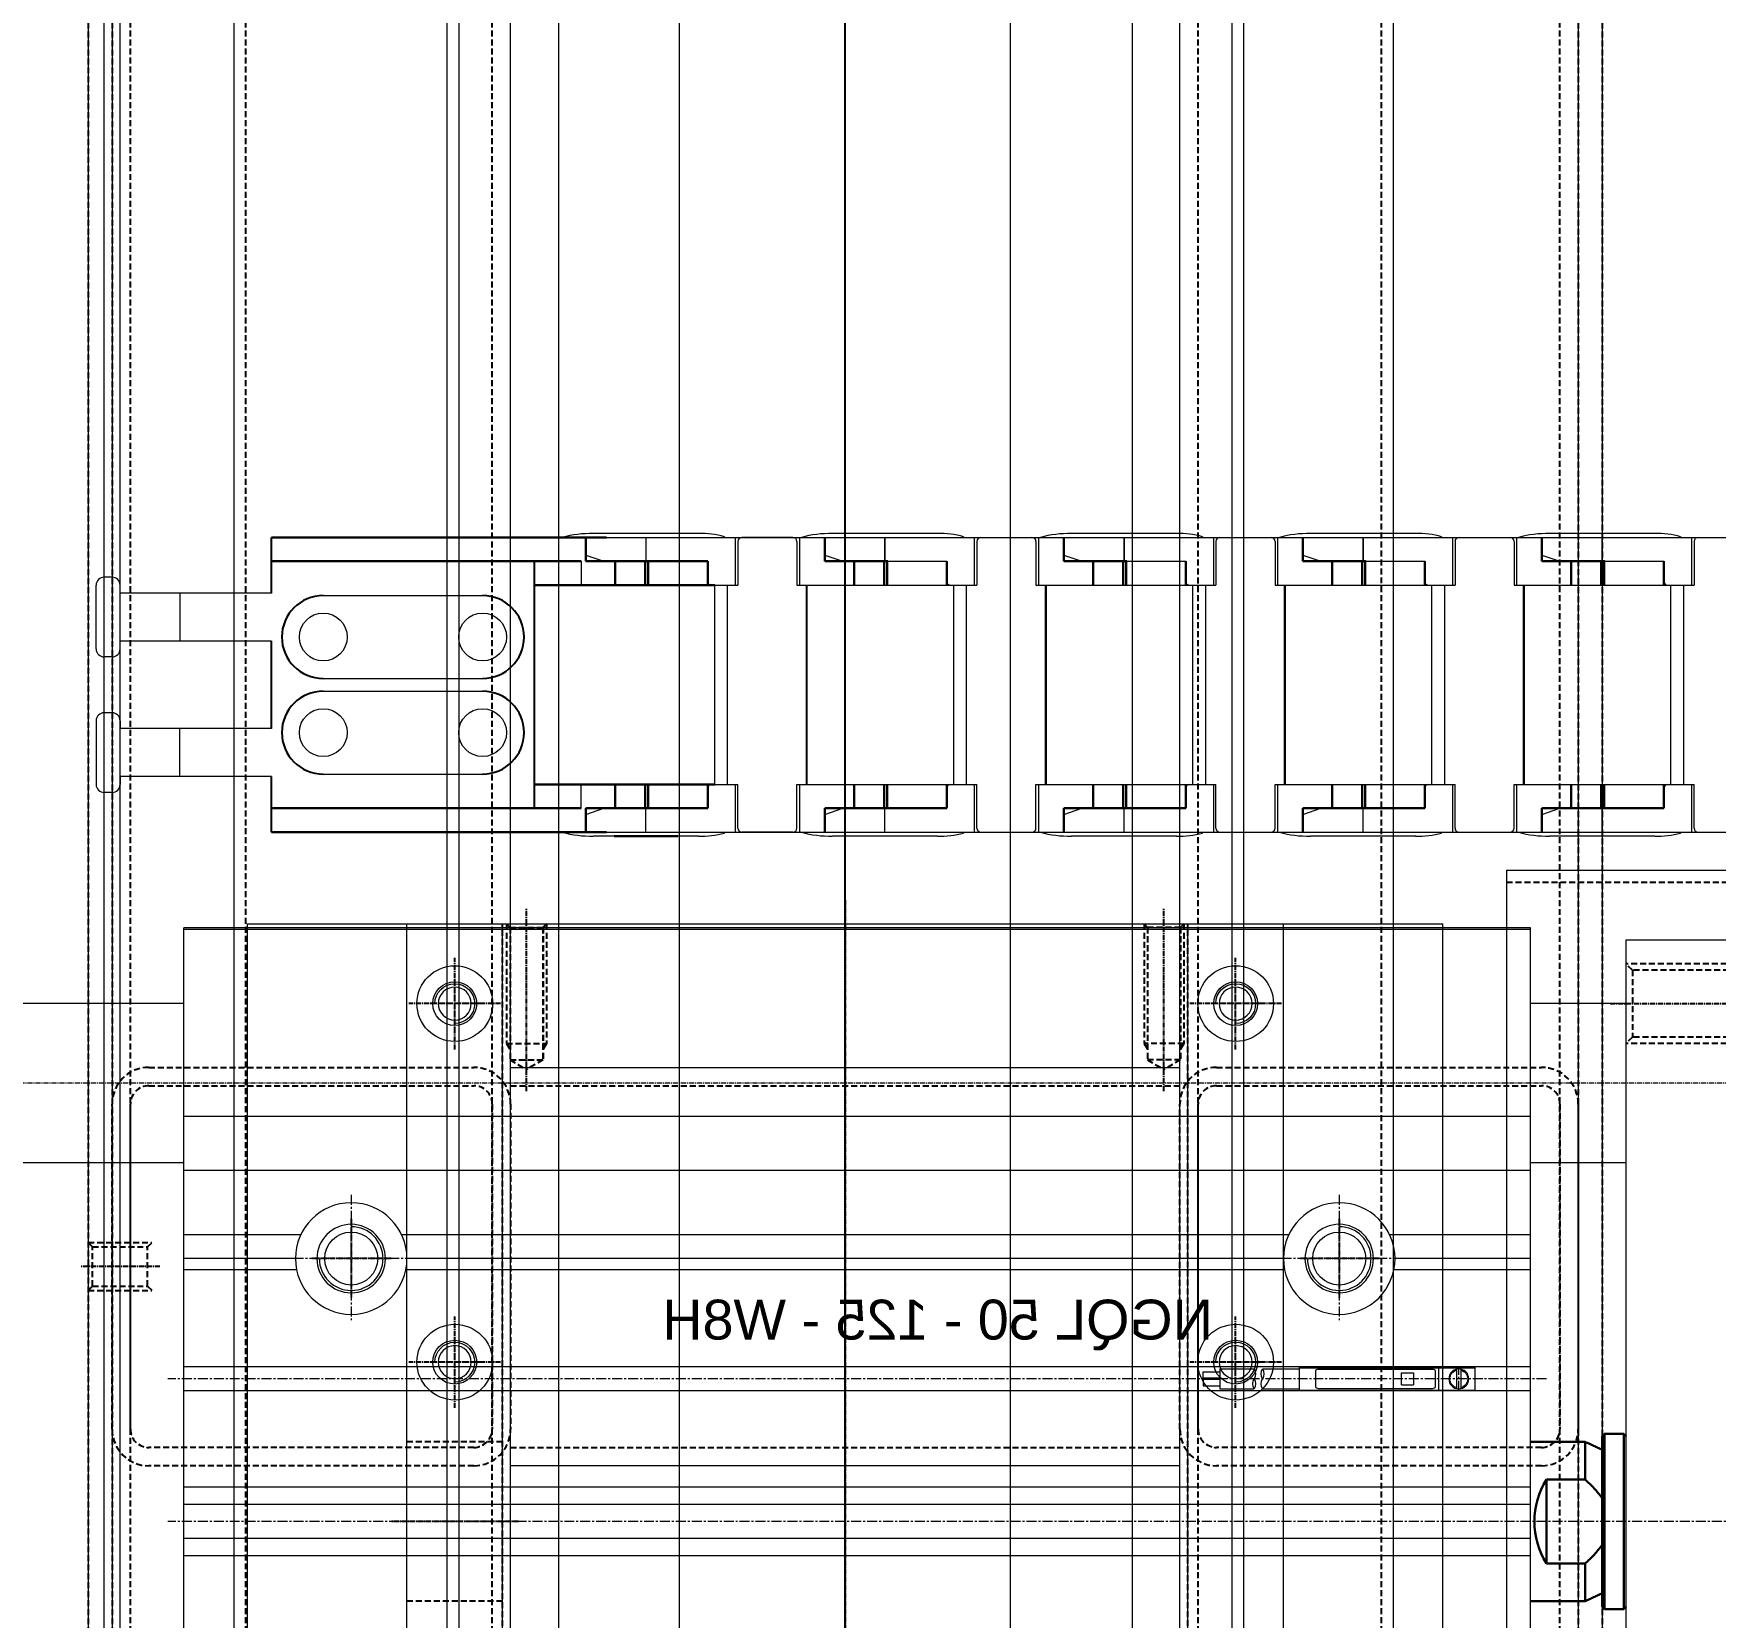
# Model space of a CAD drawing. Header units: millimetres. Extents: x -32759 to 129432, y 390 to 54305.
# Drawn here: x 20483.6 to 20694.7, y 25314.9 to 25513.6 of the extents above; entities that cross this region are included whole.
import ezdxf

# ---------------------------------------------------------------- set-up
doc = ezdxf.new("R2010")
doc.units = ezdxf.units.MM
doc.linetypes.add('CENTER', pattern=[2, 1.25, -0.25, 0.25, -0.25])
doc.linetypes.add('HIDDEN', pattern=[0.375, 0.25, -0.125])
for name, color, linetype in [('1', 20, 'Continuous'), ('CL', 1, 'CENTER'), ('HL', 2, 'HIDDEN')]:
    doc.layers.add(name, color=color, linetype=linetype)
doc.layers.add('_BODY', color=7, linetype='Continuous', lineweight=13)
doc.layers.add('_FRAME 틀', color=7, linetype='Continuous', lineweight=30)
doc.styles.get("Standard").update_dxf_attribs({"font": 'arial.ttf'})

# ---------------------------------------------------------------- blocks, each defined once
blk = doc.blocks.new('54YR2R2')
at = {"ltscale": 0.5}
for p, q in [((205405.8, 16504.44), (203985.8, 16504.44)), ((205405.8, 16314.44), (203985.8, 16314.44))]:
    blk.add_line(p, q, dxfattribs=at)
blk = doc.blocks.new('57WERWR')
at = {"ltscale": 0.5}
for p, q in [((217010.53, 14888.67), (215596.53, 14888.67)), ((215596.53, 14838.67), (217010.53, 14838.67))]:
    blk.add_line(p, q, dxfattribs=at)
at = {"layer": 'HL', "ltscale": 3}
for p, q in [((215596.53, 14886.37), (217010.53, 14886.37)), ((215596.53, 14840.97), (217010.53, 14840.97))]:
    blk.add_line(p, q, dxfattribs=at)
blk = doc.blocks.new('57WTEWR')
at = {"ltscale": 0.5}
for p, q in [((207561.59, 18318.75), (207477.59, 18318.75)), ((207477.59, 18318.75), (207477.59, 18268.75)), ((207561.59, 18318.75), (207561.59, 18268.75)), ((207477.59, 18268.75), (207561.59, 18268.75))]:
    blk.add_line(p, q, dxfattribs=at)
at = {"layer": 'HL', "ltscale": 3}
for p, q in [((207477.59, 18316.45), (207561.59, 18316.45)), ((207477.59, 18271.05), (207561.59, 18271.05))]:
    blk.add_line(p, q, dxfattribs=at)
blk = doc.blocks.new('56e43')
at = {"layer": 'HL', "ltscale": 3}
for p, q in [((237551.98, 2183.25), (237592.78, 2183.25)), ((237551.98, 2180.95), (237592.78, 2180.95)), ((237547.38, 2137.85), (237547.38, 2178.65)), ((237549.68, 2137.85), (237549.68, 2178.65)), ((237595.08, 2178.65), (237595.08, 2137.85)), ((237597.38, 2178.65), (237597.38, 2137.85)), ((237592.78, 2135.55), (237551.98, 2135.55)), ((237592.78, 2133.25), (237551.98, 2133.25))]:
    blk.add_line(p, q, dxfattribs=at)
for centre, radius, start, end in [((237551.98, 2178.65), 4.6, 90, 180), ((237592.78, 2178.65), 4.6, 0, 90), ((237551.98, 2178.65), 2.3, 90, 180), ((237592.78, 2178.65), 2.3, 0, 90), ((237551.98, 2137.85), 4.6, 180, 270), ((237551.98, 2137.85), 2.3, 180, 270), ((237592.78, 2137.85), 4.6, 270, 0), ((237592.78, 2137.85), 2.3, 270, 0)]:
    blk.add_arc(centre, radius, start, end, dxfattribs=at)
blk = doc.blocks.new('R6UERE')
at = {"layer": 'HL', "ltscale": 3}
for p, q in [((205405.8, 14657.93), (203985.8, 14657.93)), ((205405.8, 14654.93), (203985.8, 14654.93))]:
    blk.add_line(p, q, dxfattribs=at)
blk = doc.blocks.new('yiwerw')
at = {"layer": 'CL', "ltscale": 0.5}
blk.add_line((240924.09, 36676.37), (240914.09, 36676.37), dxfattribs=at)
at = {"layer": 'HL', "ltscale": 3}
for p, q in [((240915.09, 36679.37), (240915.63, 36678.83)), ((240915.09, 36679.37), (240923.09, 36679.37)), ((240915.63, 36678.83), (240915.63, 36673.92)), ((240915.63, 36678.83), (240922.55, 36678.83)), ((240922.55, 36678.83), (240923.09, 36679.37)), ((240922.55, 36678.83), (240922.55, 36673.92)), ((240915.09, 36673.37), (240915.63, 36673.92)), ((240915.09, 36673.37), (240923.09, 36673.37)), ((240915.63, 36673.92), (240922.55, 36673.92)), ((240922.55, 36673.92), (240923.09, 36673.37))]:
    blk.add_line(p, q, dxfattribs=at)
blk = doc.blocks.new('56WERWER')
at = {"rotation": 90}
blk.add_blockref('yiwerw', (241549.17, -226260.16), dxfattribs=at)
blk.add_blockref('R6UERE', (0, 0))
blk = doc.blocks.new('56ERQR')
for name, p in [('54YR2R2', (0, -193.75)), ('57WERWR', (-11607.74, 1419.03)), ('56WERWER', (0, 1465.76))]:
    blk.add_blockref(name, p)
at = {"xscale": -1, "rotation": 180}
for name, p in [('R6UERE', (0, 30965.62)), ('57WERWR', (-11607.74, 31012.36))]:
    blk.add_blockref(name, p, dxfattribs=at)
at = {"color": 0, "xscale": -1}
for p in [(442445.17, 14124.44), (442445.17, 13990.44)]:
    blk.add_blockref('56e43', p, dxfattribs=at)
at = {"rotation": 90}
blk.add_blockref('57WTEWR', (223166.54, -191303.9), dxfattribs=at)
blk = doc.blocks.new('ORDERNO')
at = {"color": 3}
blk.add_attdef('ORDER', (0, 0), '', height=5, dxfattribs=at)
blk = doc.blocks.new('67etet')
at = {"layer": 'CL', "ltscale": 0.5}
blk.add_line((232049.94, 52073.88), (232029.94, 52073.88), dxfattribs=at)
at = {"layer": 'HL', "ltscale": 3}
for p, q in [((232031.94, 52078.88), (232032.75, 52078.07)), ((232031.94, 52078.88), (232047.94, 52078.88)), ((232032.75, 52078.07), (232032.75, 52069.69)), ((232032.75, 52078.07), (232047.13, 52078.07)), ((232047.13, 52078.07), (232047.94, 52078.88)), ((232047.13, 52078.07), (232047.13, 52069.69)), ((232031.94, 52068.88), (232032.75, 52069.69)), ((232031.94, 52068.88), (232047.94, 52068.88)), ((232032.75, 52069.69), (232047.13, 52069.69)), ((232047.13, 52069.69), (232047.94, 52068.88))]:
    blk.add_line(p, q, dxfattribs=at)
blk = doc.blocks.new('tyurw')
for p, q in [((232142.56, 52133.62), (232142.56, 52282.62)), ((232142.56, 52282.62), (232311.56, 52282.62)), ((232142.56, 52282.42), (232311.56, 52282.42)), ((232311.56, 52133.62), (232311.56, 52282.62)), ((232130.56, 52135.12), (232130.56, 52281.12)), ((232130.56, 52273.12), (232142.56, 52273.12)), ((232311.56, 52273.12), (232380.56, 52273.12)), ((232142.56, 52258.94), (232311.56, 52258.94)), ((232130.56, 52253.12), (232142.56, 52253.12)), ((232311.56, 52253.12), (232380.56, 52253.12)), ((232142.56, 52252.16), (232311.56, 52252.16)), ((232142.56, 52244.12), (232160.24, 52244.12)), ((232172.89, 52244.12), (232284.24, 52244.12)), ((232296.89, 52244.12), (232311.56, 52244.12)), ((232142.56, 52241.12), (232159.56, 52241.12)), ((232173.56, 52241.12), (232283.56, 52241.12)), ((232297.56, 52241.12), (232311.56, 52241.12)), ((232142.56, 52239.72), (232159.7, 52239.72)), ((232173.42, 52239.72), (232283.7, 52239.72)), ((232297.42, 52239.72), (232311.56, 52239.72)), ((232142.56, 52227.52), (232311.56, 52227.52)), ((232181.56, 52227.27), (232181.56, 52224.77)), ((232142.56, 52224.52), (232311.56, 52224.52)), ((232142.56, 52212.42), (232311.56, 52212.42)), ((232142.56, 52210.27), (232311.56, 52210.27)), ((232142.56, 52205.97), (232311.56, 52205.97)), ((232142.56, 52203.82), (232311.56, 52203.82))]:
    blk.add_line(p, q)
at = {"linetype": 'Continuous'}
for p, q in [((232130.56, 52281.12), (232114.56, 52281.12)), ((232149.56, 52227.52), (232149.56, 52224.52)), ((232171.56, 52227.42), (232149.56, 52227.42)), ((232151.31, 52227.25), (232151.31, 52224.8)), ((232151.81, 52224.8), (232151.81, 52227.25)), ((232154.06, 52224.62), (232154.06, 52227.42)), ((232169.26, 52227.22), (232154.76, 52227.22)), ((232171.56, 52224.52), (232171.56, 52227.52)), ((232176.18, 52227.27), (232171.56, 52227.27)), ((232181.56, 52227.27), (232177.22, 52227.27)), ((232154.51, 52226.97), (232154.51, 52225.07)), ((232158.76, 52226.77), (232157.26, 52226.77)), ((232157.26, 52226.77), (232157.26, 52225.27)), ((232158.76, 52225.27), (232157.26, 52225.27)), ((232158.76, 52225.27), (232158.76, 52226.77)), ((232169.51, 52225.07), (232169.51, 52226.97)), ((232183.63, 52226.9), (232181.56, 52226.9)), ((232181.56, 52226.1), (232183.63, 52226.1)), ((232181.56, 52225.94), (232183.63, 52225.94)), ((232183.63, 52225.14), (232181.56, 52225.14)), ((232183.63, 52226.1), (232183.63, 52226.9)), ((232183.63, 52225.94), (232183.63, 52225.14)), ((232171.56, 52224.62), (232149.56, 52224.62)), ((232169.26, 52224.82), (232154.76, 52224.82)), ((232176.18, 52224.77), (232171.56, 52224.77)), ((232181.56, 52224.77), (232177.22, 52224.77))]:
    blk.add_line(p, q, dxfattribs=at)
at = {"color": 2, "linetype": 'CENTER', "ltscale": 0.5}
blk.add_line((232113.56, 52263.12), (232382.56, 52263.12), dxfattribs=at)
at = {"color": 2, "linetype": 'CENTER'}
for p, q in [((232166.56, 52249.12), (232166.56, 52233.12)), ((232290.56, 52249.12), (232290.56, 52233.12)), ((232158.56, 52241.12), (232174.56, 52241.12)), ((232282.56, 52241.12), (232298.56, 52241.12)), ((232151.56, 52224.52), (232151.56, 52227.52)), ((232140.56, 52226.02), (232313.56, 52226.02)), ((232112.56, 52208.12), (232313.56, 52208.12))]:
    blk.add_line(p, q, dxfattribs=at)
at = {"color": 7, "linetype": 'Continuous', "lineweight": 30}
for p, q in [((232130.86, 52219.12), (232130.86, 52197.12)), ((232133.26, 52197.12), (232133.26, 52219.12)), ((232133.56, 52218.82), (232133.56, 52197.42)), ((232135.71, 52213.39), (232135.71, 52218.12)), ((232135.71, 52213.39), (232140.56, 52213.39)), ((232140.56, 52202.85), (232140.56, 52213.39)), ((232135.71, 52202.85), (232140.56, 52202.85)), ((232135.71, 52202.85), (232135.71, 52198.12))]:
    blk.add_line(p, q, dxfattribs=at)
for centre, radius in [((232166.56, 52241.12), 7), ((232290.56, 52241.12), 7), ((232166.56, 52241.12), 4.3), ((232290.56, 52241.12), 4.3), ((232151.56, 52226.02), 1.25)]:
    blk.add_circle(centre, radius)
at = {"linetype": 'Continuous'}
for centre, start, end in [((232154.76, 52226.97), 90, 180), ((232169.26, 52226.97), 0, 90), ((232154.76, 52225.07), 180, 270), ((232169.26, 52225.07), 270, 0)]:
    blk.add_arc(centre, 0.25, start, end, dxfattribs=at)
at = {"color": 2}
for centre, start, end in [((232177.27, 52226.65), 150, 210), ((232175.1, 52226.65), 330, 30), ((232178.31, 52226.65), 150, 210), ((232175.1, 52225.4), 330, 30), ((232178.31, 52225.4), 150, 210), ((232176.14, 52225.4), 330, 30)]:
    blk.add_arc(centre, 1.25, start, end, dxfattribs=at)
for start, end in [(102.8396, 257.1604), (282.8396, 77.1604)]:
    blk.add_arc((232151.56, 52226.02), 1.12, start, end)
at = {"color": 7, "linetype": 'Continuous', "lineweight": 30}
blk.add_arc((232132.06, 52208.12), 10, 328.2117, 31.7883, dxfattribs=at)
for points in [[(232130.86, 52219.12), (232130.56, 52218.82)], [(232133.26, 52219.12), (232130.86, 52219.12)], [(232133.56, 52218.82), (232133.26, 52219.12)], [(232135.71, 52218.12), (232133.56, 52217.12)], [(232142.56, 52218.12), (232135.71, 52218.12)], [(232135.71, 52198.12), (232133.56, 52199.12)], [(232142.56, 52198.12), (232135.71, 52198.12)], [(232130.86, 52197.12), (232130.56, 52197.42)], [(232133.26, 52197.12), (232130.86, 52197.12)], [(232133.56, 52197.42), (232133.26, 52197.12)]]:
    blk.add_open_spline(points, degree=1, dxfattribs=at)
for points in [[(232133.56, 52211.08), (232133.88, 52211.49), (232134.53, 52212.32), (232135.31, 52213.03), (232135.71, 52213.39)], [(232133.56, 52205.16), (232133.88, 52204.75), (232134.53, 52203.92), (232135.31, 52203.21), (232135.71, 52202.85)]]:
    blk.add_open_spline(points, degree=3, knots=[0, 0, 0, 0, 0.496173, 1, 1, 1, 1], dxfattribs=at)
blk.add_blockref('67etet', (82.62, 199.24))
at = {"color": 1, "ltscale": 0.5}
blk.add_blockref('ORDERNO', (232182.42, 52230.96), dxfattribs=at).add_auto_attribs({'ORDER': 'NGQL 50 - 125 - W8H'})
blk = doc.blocks.new('845e5')
at = {"ltscale": 0.5}
for p, q in [((253180.46, 54429.88), (254580.46, 54429.88)), ((253180.46, 54427.88), (254580.46, 54427.88))]:
    blk.add_line(p, q, dxfattribs=at)
blk = doc.blocks.new('u9o4twet')
for p, q in [((252521.88, 55014.08), (252521.88, 55011.08)), ((252533.13, 55008.08), (252533.13, 55014.08)), ((252533.42, 55013.58), (252533.42, 55008.08)), ((252540.33, 55014.08), (252533.92, 55014.08)), ((252540.83, 55013.58), (252540.83, 55008.08)), ((252551.88, 55014.08), (252551.88, 55011.08)), ((252563.13, 55008.08), (252563.13, 55014.08)), ((252563.42, 55013.58), (252563.42, 55008.08)), ((252570.83, 55013.58), (252570.83, 55008.08)), ((252581.88, 55014.08), (252581.88, 55011.08)), ((252593.13, 55008.08), (252593.13, 55014.08)), ((252593.42, 55013.58), (252593.42, 55008.08)), ((252600.83, 55013.58), (252600.83, 55008.08)), ((252611.88, 55014.08), (252611.88, 55011.08)), ((252623.13, 55008.08), (252623.13, 55014.08)), ((252623.42, 55013.58), (252623.42, 55008.08)), ((252630.83, 55013.58), (252630.83, 55008.08)), ((252641.88, 55014.08), (252641.88, 55011.08)), ((252653.13, 55008.08), (252653.13, 55014.08)), ((252653.42, 55013.58), (252653.42, 55008.08)), ((252513.75, 55011.08), (252513.75, 55008.08)), ((252514.33, 55011.85), (252516.58, 55011.08)), ((252529.63, 55011.08), (252529.63, 55008.08)), ((252544.33, 55011.85), (252546.58, 55011.08)), ((252559.63, 55011.08), (252559.63, 55008.08)), ((252574.33, 55011.85), (252576.58, 55011.08)), ((252589.63, 55011.08), (252589.63, 55008.08)), ((252604.33, 55011.85), (252606.58, 55011.08)), ((252619.63, 55011.08), (252619.63, 55008.08)), ((252634.33, 55011.85), (252636.58, 55011.08)), ((252649.63, 55011.08), (252649.63, 55008.08)), ((252463.38, 55007.08), (252463.38, 55001.08)), ((252532.13, 54983.08), (252532.13, 55008.08)), ((252542.13, 54983.08), (252542.13, 55008.08)), ((252562.13, 54983.08), (252562.13, 55008.08)), ((252570.83, 55008.08), (252572.13, 55008.08)), ((252572.13, 54983.08), (252572.13, 55008.08)), ((252592.13, 54983.08), (252592.13, 55008.08)), ((252600.83, 55008.08), (252602.13, 55008.08)), ((252602.13, 54983.08), (252602.13, 55008.08)), ((252622.13, 54983.08), (252622.13, 55008.08)), ((252630.83, 55008.08), (252632.13, 55008.08)), ((252632.13, 54983.08), (252632.13, 55008.08)), ((252652.13, 54983.08), (252652.13, 55008.08)), ((252481.38, 55006.78), (252501.38, 55006.78)), ((252481.38, 54996.38), (252501.38, 54996.38)), ((252481.38, 54994.78), (252501.38, 54994.78)), ((252463.38, 54984.08), (252463.38, 54990.08)), ((252481.38, 54984.38), (252501.38, 54984.38)), ((252513.75, 54980.08), (252513.75, 54983.08)), ((252529.63, 54980.08), (252529.63, 54983.08)), ((252533.13, 54977.08), (252533.13, 54983.08)), ((252533.42, 54977.58), (252533.42, 54983.08)), ((252540.83, 54977.58), (252540.83, 54983.08)), ((252540.83, 54977.58), (252540.83, 54983.02)), ((252559.63, 54980.08), (252559.63, 54983.08)), ((252563.13, 54977.08), (252563.13, 54983.08)), ((252563.42, 54977.58), (252563.42, 54983.08)), ((252570.83, 54977.58), (252570.83, 54983.08)), ((252570.83, 54977.58), (252570.83, 54983.02)), ((252589.63, 54980.08), (252589.63, 54983.08)), ((252593.13, 54977.08), (252593.13, 54983.08)), ((252593.42, 54977.58), (252593.42, 54983.08)), ((252600.83, 54977.58), (252600.83, 54983.08)), ((252600.83, 54977.58), (252600.83, 54983.02)), ((252619.63, 54980.08), (252619.63, 54983.08)), ((252623.13, 54977.08), (252623.13, 54983.08)), ((252623.42, 54977.58), (252623.42, 54983.08)), ((252630.83, 54977.58), (252630.83, 54983.08)), ((252630.83, 54977.58), (252630.83, 54983.02)), ((252649.63, 54980.08), (252649.63, 54983.08)), ((252653.13, 54977.08), (252653.13, 54983.08)), ((252653.42, 54977.58), (252653.42, 54983.08)), ((252514.33, 54979.3), (252516.58, 54980.08)), ((252521.88, 54977.08), (252521.88, 54980.08)), ((252544.33, 54979.3), (252546.58, 54980.08)), ((252551.88, 54977.08), (252551.88, 54980.08)), ((252551.88, 54977.08), (252551.88, 54980.08)), ((252574.33, 54979.3), (252576.58, 54980.08)), ((252581.88, 54977.08), (252581.88, 54980.08)), ((252581.88, 54977.08), (252581.88, 54980.08)), ((252604.33, 54979.3), (252606.58, 54980.08)), ((252611.88, 54977.08), (252611.88, 54980.08)), ((252611.88, 54977.08), (252611.88, 54980.08)), ((252634.33, 54979.3), (252636.58, 54980.08)), ((252641.88, 54977.08), (252641.88, 54980.08)), ((252641.88, 54977.08), (252641.88, 54980.08)), ((252540.33, 54977.08), (252533.92, 54977.08))]:
    blk.add_line(p, q)
at = {"ltscale": 3}
for p, q in [((252454.88, 55009.08), (252453.88, 55009.08)), ((252452.88, 55000.08), (252452.88, 55008.08)), ((252455.88, 55007.08), (252455.88, 55008.08)), ((252474.88, 55007.08), (252455.88, 55007.08)), ((252455.88, 55000.08), (252455.88, 55001.08)), ((252474.88, 55001.08), (252455.88, 55001.08)), ((252454.88, 54999.08), (252453.88, 54999.08)), ((252454.88, 54992.08), (252453.88, 54992.08)), ((252452.88, 54991.08), (252452.88, 54983.08)), ((252455.88, 54991.08), (252455.88, 54990.08)), ((252474.88, 54990.08), (252455.88, 54990.08)), ((252455.88, 54984.08), (252455.88, 54983.08)), ((252474.88, 54984.08), (252455.88, 54984.08)), ((252454.88, 54982.08), (252453.88, 54982.08))]:
    blk.add_line(p, q, dxfattribs=at)
for centre in [(252481.38, 55001.58), (252501.38, 55001.58), (252481.38, 54989.58), (252501.38, 54989.58)]:
    blk.add_circle(centre, 3)
for centre, radius, start, end in [((252533.92, 55013.58), 0.5, 90, 180), ((252540.33, 55013.58), 0.5, 0, 90), ((252563.92, 55013.58), 0.5, 90, 180), ((252570.33, 55013.58), 0.5, 0, 90), ((252593.92, 55013.58), 0.5, 90, 180), ((252600.33, 55013.58), 0.5, 0, 90), ((252623.92, 55013.58), 0.5, 90, 180), ((252630.33, 55013.58), 0.5, 0, 90), ((252653.92, 55013.58), 0.5, 90, 180), ((252453.88, 55008.08), 1, 90, 180), ((252454.88, 55008.08), 1, 0, 90), ((252453.88, 55000.08), 1, 180, 270), ((252454.88, 55000.08), 1, 270, 0), ((252453.88, 54991.08), 1, 90, 180), ((252454.88, 54991.08), 1, 0, 90), ((252453.88, 54983.08), 1, 180, 270), ((252454.88, 54983.08), 1, 270, 0), ((252533.92, 54977.58), 0.5, 180, 270), ((252540.33, 54977.58), 0.5, 270, 0), ((252563.92, 54977.58), 0.5, 180, 270), ((252570.33, 54977.58), 0.5, 270, 0), ((252593.92, 54977.58), 0.5, 180, 270), ((252600.33, 54977.58), 0.5, 270, 0), ((252623.92, 54977.58), 0.5, 180, 270), ((252630.33, 54977.58), 0.5, 270, 0), ((252653.92, 54977.58), 0.5, 180, 270)]:
    blk.add_arc(centre, radius, start, end)
at = {"layer": '_BODY'}
for p, q in [((252511.38, 55014.08), (252551.88, 55014.08)), ((252528.48, 55014.57), (252515.28, 55014.57)), ((252531.74, 55014.17), (252531.74, 55014.08)), ((252541.13, 55014.08), (252541.13, 55008.08)), ((252541.38, 55014.08), (252671.88, 55014.08)), ((252558.49, 55014.57), (252545.28, 55014.57)), ((252551.88, 55011.08), (252551.88, 55014.08)), ((252561.74, 55014.17), (252561.74, 55014.08)), ((252571.13, 55014.08), (252571.13, 55008.08)), ((252588.49, 55014.57), (252575.28, 55014.57)), ((252581.88, 55011.08), (252581.88, 55014.08)), ((252591.74, 55014.17), (252591.74, 55014.08)), ((252601.13, 55014.08), (252601.13, 55008.08)), ((252618.49, 55014.57), (252605.28, 55014.57)), ((252611.88, 55011.08), (252611.88, 55014.08)), ((252621.74, 55014.17), (252621.74, 55014.08)), ((252631.13, 55014.08), (252631.13, 55008.08)), ((252648.49, 55014.57), (252635.28, 55014.57)), ((252641.88, 55011.08), (252641.88, 55014.08)), ((252651.74, 55014.17), (252651.74, 55014.08)), ((252516.58, 55011.08), (252529.63, 55011.08)), ((252529.63, 55008.58), (252529.63, 55011.08)), ((252546.58, 55011.08), (252559.63, 55011.08)), ((252559.63, 55008.58), (252559.63, 55011.08)), ((252576.58, 55011.08), (252589.63, 55011.08)), ((252589.63, 55008.58), (252589.63, 55011.08)), ((252606.58, 55011.08), (252619.63, 55011.08)), ((252619.63, 55008.58), (252619.63, 55011.08)), ((252636.58, 55011.08), (252649.63, 55011.08)), ((252649.63, 55008.58), (252649.63, 55011.08)), ((252530.13, 55008.08), (252533.42, 55008.08)), ((252530.51, 54983.08), (252530.51, 55008.08)), ((252540.83, 55008.08), (252560.13, 55008.08)), ((252542.01, 54983.08), (252542.01, 55008.08)), ((252560.13, 55008.08), (252563.42, 55008.08)), ((252560.51, 54983.08), (252560.51, 55008.08)), ((252570.83, 55008.08), (252590.13, 55008.08)), ((252572.01, 54983.08), (252572.01, 55008.08)), ((252590.13, 55008.08), (252593.42, 55008.08)), ((252590.51, 54983.08), (252590.51, 55008.08)), ((252600.83, 55008.08), (252620.13, 55008.08)), ((252602.01, 54983.08), (252602.01, 55008.08)), ((252620.13, 55008.08), (252623.42, 55008.08)), ((252620.51, 54983.08), (252620.51, 55008.08)), ((252630.83, 55008.08), (252650.13, 55008.08)), ((252632.01, 54983.08), (252632.01, 55008.08)), ((252650.13, 55008.08), (252653.42, 55008.08)), ((252650.51, 54983.08), (252650.51, 55008.08)), ((252529.63, 54980.08), (252529.63, 54982.58)), ((252530.13, 54983.08), (252533.42, 54983.08)), ((252540.83, 54983.08), (252560.13, 54983.08)), ((252541.13, 54983.08), (252541.13, 54977.08)), ((252559.63, 54980.08), (252559.63, 54982.58)), ((252560.13, 54983.08), (252563.42, 54983.08)), ((252570.83, 54983.08), (252590.13, 54983.08)), ((252571.13, 54983.08), (252571.13, 54977.08)), ((252589.63, 54980.08), (252589.63, 54982.58)), ((252590.13, 54983.08), (252593.42, 54983.08)), ((252590.13, 54983.08), (252593.42, 54983.08)), ((252600.83, 54983.08), (252620.13, 54983.08)), ((252601.13, 54983.08), (252601.13, 54977.08)), ((252619.63, 54980.08), (252619.63, 54982.58)), ((252620.13, 54983.08), (252623.42, 54983.08)), ((252620.13, 54983.08), (252623.42, 54983.08)), ((252630.83, 54983.08), (252650.13, 54983.08)), ((252631.13, 54983.08), (252631.13, 54977.08)), ((252649.63, 54980.08), (252649.63, 54982.58)), ((252650.13, 54983.08), (252653.42, 54983.08)), ((252650.13, 54983.08), (252653.42, 54983.08)), ((252516.58, 54980.08), (252529.63, 54980.08)), ((252546.58, 54980.08), (252559.63, 54980.08)), ((252551.88, 54977.08), (252551.88, 54980.08)), ((252576.58, 54980.08), (252589.63, 54980.08)), ((252581.88, 54977.08), (252581.88, 54980.08)), ((252606.58, 54980.08), (252619.63, 54980.08)), ((252611.88, 54977.08), (252611.88, 54980.08)), ((252636.58, 54980.08), (252649.63, 54980.08)), ((252641.88, 54977.08), (252641.88, 54980.08)), ((252511.38, 54977.08), (252551.88, 54977.08)), ((252528.48, 54976.59), (252515.28, 54976.59)), ((252531.74, 54976.98), (252531.74, 54977.08)), ((252541.38, 54977.08), (252671.88, 54977.08)), ((252558.49, 54976.59), (252545.28, 54976.59)), ((252561.74, 54976.98), (252561.74, 54977.08)), ((252588.49, 54976.59), (252575.28, 54976.59)), ((252591.74, 54976.98), (252591.74, 54977.08)), ((252618.49, 54976.59), (252605.28, 54976.59)), ((252621.74, 54976.98), (252621.74, 54977.08)), ((252648.49, 54976.59), (252635.28, 54976.59)), ((252651.74, 54976.98), (252651.74, 54977.08))]:
    blk.add_line(p, q, dxfattribs=at)
for centre, radius, start, end in [((252514.98, 55001.21), 13.36, 88.7575, 105.6281), ((252528.78, 55003.52), 11.05, 74.4707, 91.55), ((252544.98, 55001.21), 13.36, 88.7575, 105.6281), ((252558.78, 55003.52), 11.05, 74.4707, 91.55), ((252574.98, 55001.21), 13.36, 88.7575, 105.6281), ((252588.78, 55003.52), 11.05, 74.4707, 91.55), ((252604.98, 55001.21), 13.36, 88.7575, 105.6281), ((252618.78, 55003.52), 11.05, 74.4707, 91.55), ((252634.98, 55001.21), 13.36, 88.7575, 105.6281), ((252648.78, 55003.52), 11.05, 74.4707, 91.55), ((252530.13, 55008.58), 0.5, 180, 270), ((252560.13, 55008.58), 0.5, 180, 270), ((252590.13, 55008.58), 0.5, 180, 270), ((252620.13, 55008.58), 0.5, 180, 270), ((252650.13, 55008.58), 0.5, 180, 270), ((252530.13, 54982.58), 0.5, 90, 180), ((252560.13, 54982.58), 0.5, 90, 180), ((252590.13, 54982.58), 0.5, 90, 180), ((252620.13, 54982.58), 0.5, 90, 180), ((252650.13, 54982.58), 0.5, 90, 180), ((252514.98, 54989.95), 13.36, 254.3719, 271.2425), ((252528.78, 54987.63), 11.05, 268.45, 285.5293), ((252544.98, 54989.95), 13.36, 254.3719, 271.2425), ((252558.78, 54987.63), 11.05, 268.45, 285.5293), ((252574.98, 54989.95), 13.36, 254.3719, 271.2425), ((252588.78, 54987.63), 11.05, 268.45, 285.5293), ((252604.98, 54989.95), 13.36, 254.3719, 271.2425), ((252618.78, 54987.63), 11.05, 268.45, 285.5293), ((252634.98, 54989.95), 13.36, 254.3719, 271.2425), ((252648.78, 54987.63), 11.05, 268.45, 285.5293)]:
    blk.add_arc(centre, radius, start, end, dxfattribs=at)
at = {"layer": '_FRAME 틀'}
for p, q in [((252516.94, 55014.08), (252474.88, 55014.08)), ((252514.33, 55014.08), (252514.33, 55011.08)), ((252544.33, 55014.08), (252544.33, 55011.08)), ((252574.33, 55014.08), (252574.33, 55011.08)), ((252604.33, 55014.08), (252604.33, 55011.08)), ((252634.33, 55014.08), (252634.33, 55011.08)), ((252513.75, 55011.08), (252474.88, 55011.08)), ((252513.75, 55011.08), (252511.84, 55011.08)), ((252522.24, 55011.08), (252514.33, 55011.08)), ((252518.01, 55011.08), (252518.01, 55008.08)), ((252521.78, 55011.08), (252521.78, 55008.08)), ((252522.14, 55011.08), (252522.14, 55008.08)), ((252529.63, 55011.08), (252522.24, 55011.08)), ((252529.63, 55011.08), (252529.63, 55008.08)), ((252552.24, 55011.08), (252544.33, 55011.08)), ((252548.01, 55011.08), (252548.01, 55008.08)), ((252551.78, 55011.08), (252551.78, 55008.08)), ((252552.14, 55011.08), (252552.14, 55008.08)), ((252559.63, 55011.08), (252559.63, 55008.08)), ((252582.24, 55011.08), (252574.33, 55011.08)), ((252578.01, 55011.08), (252578.01, 55008.08)), ((252581.78, 55011.08), (252581.78, 55008.08)), ((252582.14, 55011.08), (252582.14, 55008.08)), ((252589.63, 55011.08), (252589.63, 55008.08)), ((252612.24, 55011.08), (252604.33, 55011.08)), ((252608.01, 55011.08), (252608.01, 55008.08)), ((252611.78, 55011.08), (252611.78, 55008.08)), ((252612.14, 55011.08), (252612.14, 55008.08)), ((252619.63, 55011.08), (252619.63, 55008.08)), ((252642.24, 55011.08), (252634.33, 55011.08)), ((252638.01, 55011.08), (252638.01, 55008.08)), ((252641.78, 55011.08), (252641.78, 55008.08)), ((252642.14, 55011.08), (252642.14, 55008.08)), ((252649.63, 55011.08), (252649.63, 55008.08)), ((252507.88, 55008.08), (252530.51, 55008.08)), ((252507.88, 54983.08), (252530.51, 54983.08)), ((252518.01, 54980.08), (252518.01, 54983.08)), ((252521.78, 54980.08), (252521.78, 54983.08)), ((252522.14, 54980.08), (252522.14, 54983.08)), ((252529.63, 54980.08), (252529.63, 54983.08)), ((252548.01, 54980.08), (252548.01, 54983.08)), ((252551.78, 54980.08), (252551.78, 54983.08)), ((252552.14, 54980.08), (252552.14, 54983.08)), ((252559.63, 54980.08), (252559.63, 54983.08)), ((252578.01, 54980.08), (252578.01, 54983.08)), ((252581.78, 54980.08), (252581.78, 54983.08)), ((252582.14, 54980.08), (252582.14, 54983.08)), ((252589.63, 54980.08), (252589.63, 54983.08)), ((252608.01, 54980.08), (252608.01, 54983.08)), ((252611.78, 54980.08), (252611.78, 54983.08)), ((252612.14, 54980.08), (252612.14, 54983.08)), ((252619.63, 54980.08), (252619.63, 54983.08)), ((252638.01, 54980.08), (252638.01, 54983.08)), ((252641.78, 54980.08), (252641.78, 54983.08)), ((252642.14, 54980.08), (252642.14, 54983.08)), ((252649.63, 54980.08), (252649.63, 54983.08)), ((252513.75, 54980.08), (252474.88, 54980.08)), ((252513.75, 54980.08), (252511.84, 54980.08)), ((252522.24, 54980.08), (252514.33, 54980.08)), ((252514.33, 54977.08), (252514.33, 54980.08)), ((252529.63, 54980.08), (252522.24, 54980.08)), ((252552.24, 54980.08), (252544.33, 54980.08)), ((252544.33, 54977.08), (252544.33, 54980.08)), ((252559.63, 54980.08), (252552.24, 54980.08)), ((252582.24, 54980.08), (252574.33, 54980.08)), ((252574.33, 54977.08), (252574.33, 54980.08)), ((252589.63, 54980.08), (252582.24, 54980.08)), ((252612.24, 54980.08), (252604.33, 54980.08)), ((252604.33, 54977.08), (252604.33, 54980.08)), ((252619.63, 54980.08), (252612.24, 54980.08)), ((252642.24, 54980.08), (252634.33, 54980.08)), ((252634.33, 54977.08), (252634.33, 54980.08)), ((252649.63, 54980.08), (252642.24, 54980.08)), ((252516.94, 54977.08), (252474.88, 54977.08)), ((252525.88, 54976.58), (252517.88, 54976.58))]:
    blk.add_line(p, q, dxfattribs=at)
at = {"layer": 'Defpoints'}
for p, q in [((252474.88, 55007.08), (252474.88, 55014.08)), ((252514.33, 55014.08), (252514.33, 55011.08)), ((252544.33, 55014.08), (252544.33, 55011.08)), ((252574.33, 55014.08), (252574.33, 55011.08)), ((252604.33, 55014.08), (252604.33, 55011.08)), ((252634.33, 55014.08), (252634.33, 55011.08)), ((252507.88, 54980.08), (252507.88, 55011.08)), ((252474.88, 54990.08), (252474.88, 55001.08)), ((252474.88, 54977.08), (252474.88, 54984.08)), ((252514.33, 54977.08), (252514.33, 54980.08)), ((252544.33, 54977.08), (252544.33, 54980.08)), ((252574.33, 54977.08), (252574.33, 54980.08)), ((252604.33, 54977.08), (252604.33, 54980.08)), ((252634.33, 54977.08), (252634.33, 54980.08))]:
    blk.add_line(p, q, dxfattribs=at)
for centre, start, end in [((252481.38, 55001.58), 90, 270), ((252501.38, 55001.58), 270, 90), ((252481.38, 54989.58), 90, 270), ((252501.38, 54989.58), 270, 90)]:
    blk.add_arc(centre, 5.2, start, end, dxfattribs=at)
blk = doc.blocks.new('ruyerwe')
at = {"layer": 'CL', "ltscale": 0.5}
blk.add_line((256987.2, 53900.44), (256992.7, 53900.44), dxfattribs=at)
at = {"layer": 'HL', "ltscale": 3}
for p, q in [((256989.2, 53903.44), (256990.7, 53903.44)), ((256989.2, 53897.44), (256990.7, 53897.44))]:
    blk.add_line(p, q, dxfattribs=at)
blk = doc.blocks.new('yrreey')
at = {"ltscale": 0.5}
for p, q in [((256129.11, 51536.5), (256129.11, 51711.5)), ((256292.61, 51711.5), (256129.11, 51711.5)), ((256292.61, 51536.5), (256292.61, 51711.5)), ((256291.11, 51710), (256130.61, 51710)), ((256292.61, 51536.5), (256129.11, 51536.5))]:
    blk.add_line(p, q, dxfattribs=at)
at = {"layer": 'HL', "ltscale": 3}
for p, q in [((256130.61, 51536.5), (256130.61, 51710)), ((256291.11, 51536.5), (256291.11, 51710))]:
    blk.add_line(p, q, dxfattribs=at)
at = {"rotation": 90}
for p in [(310071.3, -205279.21), (310151.3, -205279.21)]:
    blk.add_blockref('ruyerwe', p, dxfattribs=at)
for p in [(-860.09, -2200.44), (-698.09, -2200.44)]:
    blk.add_blockref('ruyerwe', p)
blk = doc.blocks.new('67tetre')
at = {"ltscale": 0.5}
for radius in [4.75, 2.75]:
    blk.add_circle((243189.74, 51321.72), radius, dxfattribs=at)
at = {"layer": 'CL', "ltscale": 0.5}
for p, q in [((243189.74, 51327.47), (243189.74, 51315.97)), ((243195.49, 51321.72), (243183.99, 51321.72))]:
    blk.add_line(p, q, dxfattribs=at)
blk = doc.blocks.new('67rte43')
at = {"ltscale": 0.5}
blk.add_circle((243142.44, 51717.1), 3.32, dxfattribs=at)
at = {"color": 1, "ltscale": 0.5}
blk.add_arc((243142.44, 51717.1), 4, 270, 180, dxfattribs=at)
at = {"layer": 'CL', "ltscale": 0.5}
for p, q in [((243142.44, 51722.1), (243142.44, 51712.1)), ((243137.44, 51717.1), (243147.44, 51717.1))]:
    blk.add_line(p, q, dxfattribs=at)
blk = doc.blocks.new('6754574')
at = {"layer": 'CL', "ltscale": 0.5}
blk.add_line((240929.96, 34872.45), (240929.96, 34895.45), dxfattribs=at)
at = {"layer": 'HL', "ltscale": 3}
for p, q in [((240927.46, 34893.45), (240927.89, 34893.01)), ((240927.46, 34893.45), (240927.46, 34878.45)), ((240932.02, 34893.01), (240927.89, 34893.01)), ((240927.89, 34893.01), (240927.89, 34876.38)), ((240932.46, 34893.45), (240932.02, 34893.01)), ((240932.02, 34893.01), (240932.02, 34876.38)), ((240932.46, 34893.45), (240932.46, 34878.45)), ((240932.46, 34878.45), (240927.46, 34878.45)), ((240927.46, 34878.45), (240927.89, 34877.7)), ((240932.46, 34878.45), (240932.02, 34877.7)), ((240932.02, 34876.38), (240927.89, 34876.38)), ((240927.89, 34876.38), (240929.96, 34875.19)), ((240932.02, 34876.38), (240929.96, 34875.19))]:
    blk.add_line(p, q, dxfattribs=at)
blk = doc.blocks.new('67ureey')
at = {"ltscale": 0.5}
for p, q in [((254683.77, 51051.92), (254683.77, 51201.92)), ((254833.77, 51201.92), (254683.77, 51201.92)), ((254833.77, 51051.92), (254833.77, 51201.92)), ((254833.77, 51051.92), (254683.77, 51051.92))]:
    blk.add_line(p, q, dxfattribs=at)
at = {"layer": 'CL', "ltscale": 0.5}
blk.add_line((254680.77, 51126.92), (254836.77, 51126.92), dxfattribs=at)
at = {"layer": 'HL', "ltscale": 3}
for p, q in [((254833.77, 51169.92), (254683.77, 51169.92)), ((254833.77, 51083.92), (254683.77, 51083.92))]:
    blk.add_line(p, q, dxfattribs=at)
for name, p in [('67rte43', (11583.33, -528.18)), ('67rte43', (11649.33, -528.18)), ('67tetre', (11504.03, -145.8)), ('67tetre', (11549.03, -145.8)), ('67tetre', (11589.03, -145.8)), ('67tetre', (11634.03, -145.8)), ('67tetre', (11504.03, -243.8)), ('67tetre', (11549.03, -243.8)), ('67tetre', (11589.03, -243.8)), ('67tetre', (11634.03, -243.8)), ('67rte43', (11583.33, -652.18)), ('67rte43', (11649.33, -652.18))]:
    blk.add_blockref(name, p)
at = {"rotation": 90}
blk.add_blockref('6754574', (289577.21, -189763.04), dxfattribs=at)
at = {"xscale": -1, "rotation": 90}
blk.add_blockref('6754574', (289577.21, 292016.88), dxfattribs=at)
blk = doc.blocks.new('wertwwq')
at = {"ltscale": 0.5}
blk.add_circle((240907.23, 36688.69), 2.07, dxfattribs=at)
at = {"color": 1, "ltscale": 0.5}
blk.add_arc((240907.23, 36688.69), 2.5, 270, 180, dxfattribs=at)
at = {"layer": 'CL', "ltscale": 0.5}
for p, q in [((240907.23, 36692.19), (240907.23, 36685.19)), ((240903.73, 36688.69), (240910.73, 36688.69))]:
    blk.add_line(p, q, dxfattribs=at)
blk = doc.blocks.new('tyusrtr')
at = {"layer": 'CL', "ltscale": 0.5}
blk.add_line((255458.77, 50712.62), (255458.77, 50696.62), dxfattribs=at)
at = {"layer": 'HL', "ltscale": 3}
for p, q in [((255448.77, 50710.62), (255448.77, 50698.62)), ((255468.77, 50710.62), (255468.77, 50698.62))]:
    blk.add_line(p, q, dxfattribs=at)
blk = doc.blocks.new('t7ertete')
at = {"ltscale": 0.5}
for p, q in [((213142.1, 51327.42), (213942.1, 51327.42)), ((213942.1, 51217.42), (213942.1, 51327.42)), ((213142.1, 51315.42), (213942.1, 51315.42)), ((213142.1, 51229.42), (213942.1, 51229.42)), ((213142.1, 51217.42), (213942.1, 51217.42))]:
    blk.add_line(p, q, dxfattribs=at)
for name, p in [('wertwwq', (-27020.13, 14632.73)), ('wertwwq', (-26975.13, 14632.73)), ('tyusrtr', (-41591.67, 518.79)), ('wertwwq', (-27020.13, 14534.73)), ('wertwwq', (-26975.13, 14534.73))]:
    blk.add_blockref(name, p)
at = {"xscale": -1, "rotation": 270}
blk.add_blockref('6754574', (179048.65, -189617.54), dxfattribs=at)
at = {"rotation": 270}
blk.add_blockref('6754574', (179048.65, 292162.37), dxfattribs=at)
blk = doc.blocks.new('tu5rteyey')
at = {"xscale": -1}
blk.add_blockref('67ureey', (468625.87, 702.48), dxfattribs=at)
blk.add_blockref('t7ertete', (0, 556.98))
blk = doc.blocks.new('tyietwtet')
blk.add_blockref('tu5rteyey', (0, 848.67))
blk = doc.blocks.new('y8w3rww')
at = {"color": 0, "linetype": 'Continuous', "lineweight": 15}
for p, q in [((217517.87, 51908.81), (216052.87, 51908.81)), ((217402.87, 51907.31), (216702.87, 51907.31)), ((217402.87, 51894.81), (216702.87, 51894.81)), ((216702.87, 51879.56), (217402.87, 51879.56)), ((217402.87, 51837.96), (216702.87, 51837.96)), ((217402.87, 51822.81), (216702.87, 51822.81)), ((217402.87, 51810.31), (216702.87, 51810.31)), ((217517.87, 51808.81), (216052.87, 51808.81))]:
    blk.add_line(p, q, dxfattribs=at)
at = {"layer": '1', "color": 2}
blk.add_line((216042.87, 51858.81), (217523.29, 51858.81), dxfattribs=at)
blk = doc.blocks.new('8otwte')
at = {"ltscale": 0.5}
for p, q in [((213216.47, 49789.14), (211816.47, 49789.14)), ((213216.47, 49643.64), (211816.47, 49643.64))]:
    blk.add_line(p, q, dxfattribs=at)
at = {"layer": 'HL', "ltscale": 3}
for p, q in [((213216.47, 49787.64), (211816.47, 49787.64)), ((213216.47, 49645.14), (211816.47, 49645.14))]:
    blk.add_line(p, q, dxfattribs=at)
blk = doc.blocks.new('68w3rwt')
at = {"color": 0}
blk.add_blockref('y8w3rww', (-592.39, 2511.28), dxfattribs=at)
for name, p in [('yrreey', (-39905.39, 2916.59)), ('tyietwtet', (2438.37, 1692.02)), ('8otwte', (3644, 4649.7)), ('845e5', (-37669.98, -150.79))]:
    blk.add_blockref(name, p)
at = {"rotation": 270}
blk.add_blockref('tyurw', (164097.35, 286598.65), dxfattribs=at)
at = {"xscale": -1, "rotation": 270}
blk.add_blockref('u9o4twet', (161414.9, -198176.8), dxfattribs=at)
blk = doc.blocks.new('y8e5ey')
at = {"color": 0, "rotation": 90}
blk.add_blockref('68w3rwt', (152397.482, -204251.514), dxfattribs=at)
at = {"rotation": 90}
blk.add_blockref('56ERQR', (114243.088, -192786.836), dxfattribs=at)
blk = doc.blocks.new('1')
at = {"color": 6, "xscale": -1}
blk.add_blockref('y8e5ey', (100575.763, -6800.077), dxfattribs=at)
blk = doc.blocks.new('sdfgsdfgcxvxbxcv')
blk.add_blockref('1', (266381.038, 132792.991))

msp = doc.modelspace()

# ---------------------------------------------------------------- block references
at = {"layer": '_BODY'}
msp.add_blockref('sdfgsdfgcxvxbxcv', (-248343.91, -112719.97), dxfattribs=at)

doc.saveas('drawing.dxf')
